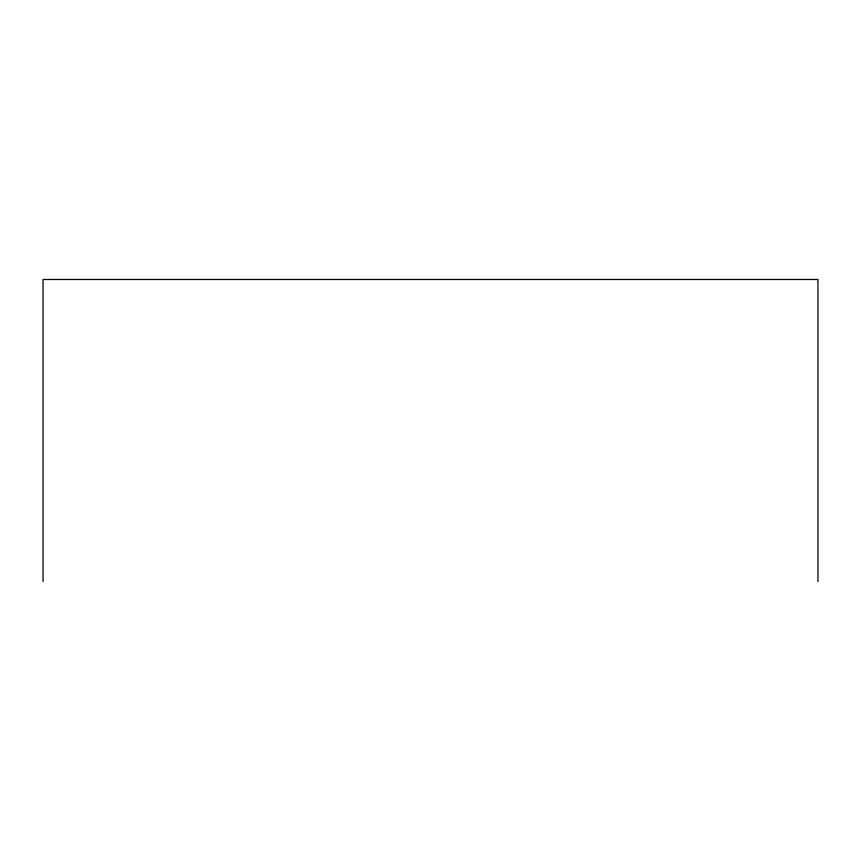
<?xml version="1.0" encoding="UTF-8"?>
<svg xmlns="http://www.w3.org/2000/svg" width="861" height="861" viewBox="0 0 861 861"><rect width="100%" height="100%" fill="white"/><g stroke="black" fill="none" stroke-linecap="round" stroke-linejoin="round"><path stroke-width="1.29" d="M817.95 581.509L817.95 279.491L43.05 279.491L43.05 581.509"/></g></svg>
